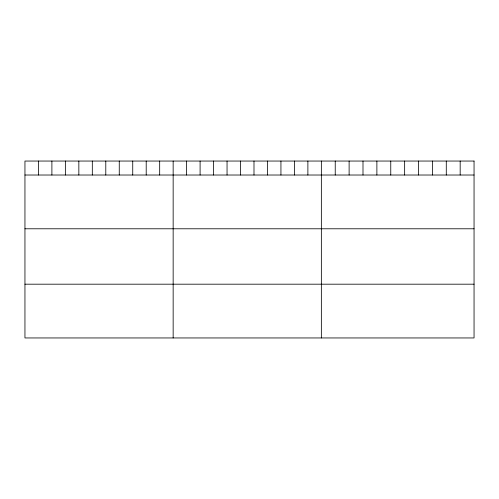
<?xml version="1.0" encoding="UTF-8"?>
<svg xmlns="http://www.w3.org/2000/svg" width="499" height="499" viewBox="0 0 499 499"><rect width="100%" height="100%" fill="white"/><g stroke="black" fill="none" stroke-linecap="round" stroke-linejoin="round"><path stroke-width="0.75" d="M24.95 175.018L474.05 175.018M24.95 228.785L474.05 228.785M24.95 284.187L474.05 284.187M460.172 161.046L460.172 175.018M446.287 161.046L446.287 175.018M432.408 161.046L432.408 175.018M418.524 161.046L418.524 175.018M404.645 161.046L404.645 175.018M390.761 161.046L390.761 175.018M376.882 161.046L376.882 175.018M362.998 161.046L362.998 175.018M349.119 161.046L349.119 175.018M335.234 161.046L335.234 175.018M321.356 161.046L321.356 337.954M307.883 161.046L307.883 175.018M294.41 161.046L294.41 175.018M280.937 161.046L280.937 175.018M267.464 161.046L267.464 175.018M253.991 161.046L253.991 175.018M240.518 161.046L240.518 175.018M227.045 161.046L227.045 175.018M213.572 161.046L213.572 175.018M200.099 161.046L200.099 175.018M186.626 161.046L186.626 175.018M173.153 161.046L173.153 337.954M159.68 161.046L159.68 175.018M146.207 161.046L146.207 175.018M132.734 161.046L132.734 175.018M119.261 161.046L119.261 175.018M105.788 161.046L105.788 175.018M92.315 161.046L92.315 175.018M78.842 161.046L78.842 175.018M65.369 161.046L65.369 175.018M51.896 161.046L51.896 175.018M38.423 161.046L38.423 175.018M474.05 161.046L24.95 161.046L24.95 337.954L474.05 337.954L474.05 161.046"/></g></svg>
